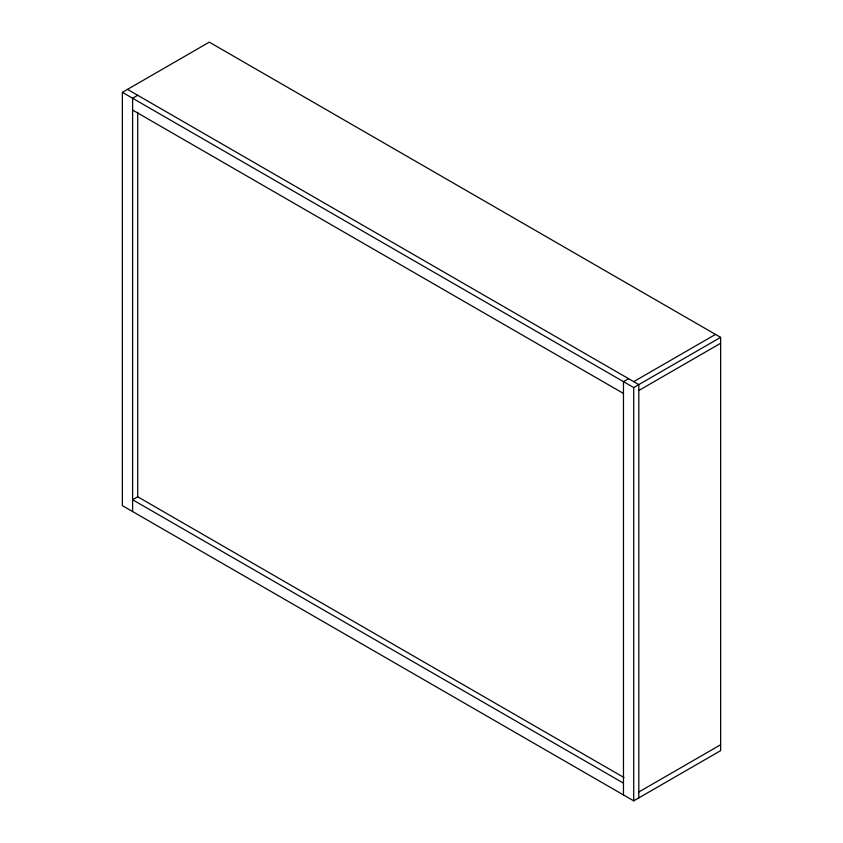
<?xml version="1.0" encoding="UTF-8"?>
<svg xmlns="http://www.w3.org/2000/svg" width="843" height="843" viewBox="0 0 843 843"><rect width="100%" height="100%" fill="white"/><g stroke="black" fill="none" stroke-linecap="round" stroke-linejoin="round"><path stroke-width="1.26" d="M122.372 92.34L209.296 42.15L720.628 337.358L720.628 750.66L633.704 800.85L122.372 505.642L122.372 92.34L633.704 387.548L720.628 337.358M137.715 95.291L132.604 98.241L132.604 511.543M624.031 777.552L137.715 496.78L132.604 499.73L623.472 783.136M628.583 378.686L623.472 381.647L623.472 794.949M633.704 381.647L715.517 334.408M638.815 390.499L720.628 343.27M638.815 791.999L720.628 744.759M127.483 89.379L638.815 384.598L638.815 797.899M132.604 110.054L623.472 393.449M633.704 387.548L633.704 800.85M137.715 112.361L137.715 496.78"/></g></svg>
